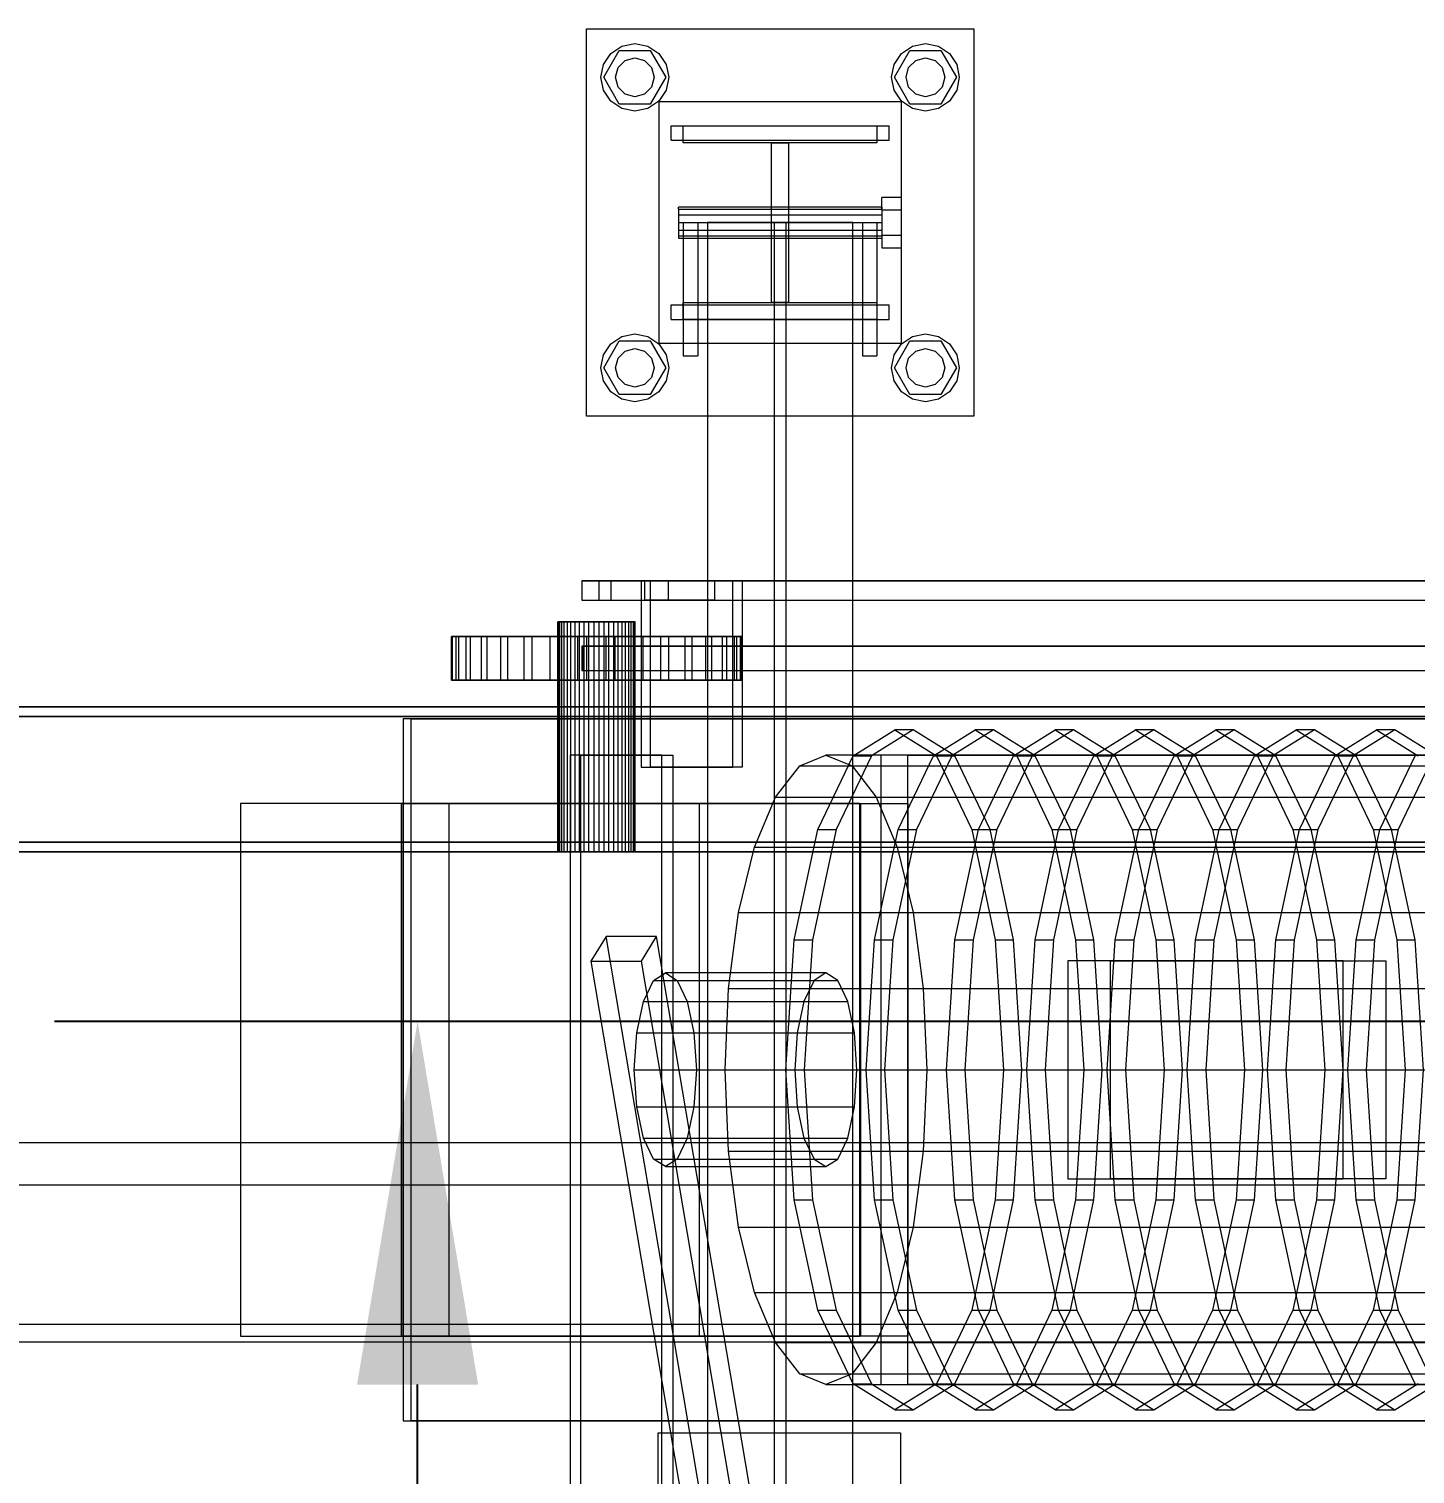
# Model space of a CAD drawing. Header units: millimetres. Extents: x -1970 to 34302, y -65268 to 6837.
# Drawn here: x 9709 to 10281, y -17537 to -16940 of the extents above; entities that cross this region are included whole.
import ezdxf

# ---------------------------------------------------------------- set-up
doc = ezdxf.new("R2010")
doc.units = ezdxf.units.MM
for name, color, linetype, lineweight in [('COTAS_O', 1, 'Continuous', 0), ('superior_C01', 7, 'Continuous', 0), ('superior_mezcladora', 7, 'Continuous', 0)]:
    doc.layers.add(name, color=color, linetype=linetype, lineweight=lineweight)
doc.dimstyles.new('R19_100', dxfattribs={"dimtxt": 250, "dimasz": 150, "dimexe": 150, "dimexo": 80, "dimgap": 100, "dimtad": 1, "dimtih": 1, "dimtoh": 1, "dimdsep": 46, "dimcen": 0.09, "dimadec": 0, "dimazin": 0, "dimtfac": 1, "dimtdec": 4, "dimtofl": 0, "dimtmove": 0, "dimatfit": 3, "dimfxl": 1, "dimtolj": 1, "dimtzin": 0, "dimarcsym": 0})

# ---------------------------------------------------------------- blocks, each defined once
blk = doc.blocks.new('*D29')
at = {"layer": 'COTAS_O', "color": 0, "lineweight": -2, "transparency": 16777216}
for p, q in [((10489.53, -17350), (9719.53, -17350)), ((9869.53, -18500), (9869.53, -17500)), ((10489.53, -18650), (9719.53, -18650))]:
    blk.add_line(p, q, dxfattribs=at)
at = {"layer": 'COTAS_O', "color": 0, "transparency": 16777216}
for points in [[(9844.53, -17500), (9894.53, -17500), (9869.53, -17350)], [(9844.53, -18500), (9894.53, -18500), (9869.53, -18650)]]:
    blk.add_solid(points, dxfattribs=at)
at = {"layer": 'Defpoints', "color": 0, "transparency": 16777216}
for p in [(9869.53, -17350), (10569.53, -17350), (10569.53, -18650)]:
    blk.add_point(p, dxfattribs=at)

msp = doc.modelspace()

# ---------------------------------------------------------------- linework, layer by layer
at = {"layer": 'superior_C01'}
for p, q in [((9939.232, -17100), (9939.232, -16940)), ((9939.232, -16940), (10099.232, -16940)), ((10099.232, -16940), (10099.232, -17100)), ((9949.332, -16950.101), (9953.874, -16947.066)), ((9953.874, -16947.066), (9959.232, -16946)), ((9959.232, -16946), (9964.589, -16947.066)), ((9964.589, -16947.066), (9969.131, -16950.101)), ((10069.332, -16950.101), (10073.874, -16947.066)), ((10073.874, -16947.066), (10079.232, -16946)), ((10079.232, -16946), (10084.589, -16947.066)), ((10084.589, -16947.066), (10089.131, -16950.101)), ((9945.232, -16960), (9946.298, -16954.642)), ((9946.298, -16954.642), (9949.332, -16950.101)), ((9946.432, -16960), (9952.832, -16948.915)), ((9952.304, -16956), (9955.232, -16953.072)), ((9952.832, -16948.915), (9965.632, -16948.915)), ((9955.232, -16953.072), (9959.232, -16952)), ((9959.232, -16952), (9963.232, -16953.072)), ((9963.232, -16953.072), (9966.16, -16956)), ((9965.632, -16948.915), (9972.032, -16960)), ((9969.131, -16950.101), (9972.166, -16954.642)), ((9972.166, -16954.642), (9973.232, -16960)), ((10065.232, -16960), (10066.298, -16954.642)), ((10066.298, -16954.642), (10069.332, -16950.101)), ((10066.432, -16960), (10072.832, -16948.915)), ((10072.304, -16956), (10075.232, -16953.072)), ((10072.832, -16948.915), (10085.632, -16948.915)), ((10075.232, -16953.072), (10079.232, -16952)), ((10079.232, -16952), (10083.232, -16953.072)), ((10083.232, -16953.072), (10086.16, -16956)), ((10085.632, -16948.915), (10092.032, -16960)), ((10089.131, -16950.101), (10092.166, -16954.642)), ((10092.166, -16954.642), (10093.232, -16960)), ((9946.298, -16965.358), (9945.232, -16960)), ((9952.832, -16971.085), (9946.432, -16960)), ((9951.232, -16960), (9952.304, -16956)), ((9952.304, -16964), (9951.232, -16960)), ((9972.032, -16960), (9965.632, -16971.085)), ((9966.16, -16956), (9967.232, -16960)), ((9967.232, -16960), (9966.16, -16964)), ((9973.232, -16960), (9972.166, -16965.358)), ((10066.298, -16965.358), (10065.232, -16960)), ((10072.832, -16971.085), (10066.432, -16960)), ((10071.232, -16960), (10072.304, -16956)), ((10072.304, -16964), (10071.232, -16960)), ((10092.032, -16960), (10085.632, -16971.085)), ((10086.16, -16956), (10087.232, -16960)), ((10087.232, -16960), (10086.16, -16964)), ((10093.232, -16960), (10092.166, -16965.358)), ((9949.332, -16969.899), (9946.298, -16965.358)), ((9955.232, -16966.928), (9952.304, -16964)), ((9966.16, -16964), (9963.232, -16966.928)), ((9972.166, -16965.358), (9969.131, -16969.899)), ((10069.332, -16969.899), (10066.298, -16965.358)), ((10075.232, -16966.928), (10072.304, -16964)), ((10086.16, -16964), (10083.232, -16966.928)), ((10092.166, -16965.358), (10089.131, -16969.899)), ((9953.874, -16972.934), (9949.332, -16969.899)), ((9965.632, -16971.085), (9952.832, -16971.085)), ((9959.232, -16968), (9955.232, -16966.928)), ((9963.232, -16966.928), (9959.232, -16968)), ((9969.131, -16969.899), (9964.589, -16972.934)), ((9969.232, -17070), (9969.232, -16970)), ((9969.232, -16970), (10069.232, -16970)), ((10069.232, -16970), (10069.232, -17070)), ((10073.874, -16972.934), (10069.332, -16969.899)), ((10085.632, -16971.085), (10072.832, -16971.085)), ((10079.232, -16968), (10075.232, -16966.928)), ((10083.232, -16966.928), (10079.232, -16968)), ((10089.131, -16969.899), (10084.589, -16972.934)), ((9959.232, -16974), (9953.874, -16972.934)), ((9964.589, -16972.934), (9959.232, -16974)), ((10079.232, -16974), (10073.874, -16972.934)), ((10084.589, -16972.934), (10079.232, -16974)), ((9974.232, -16980), (10064.232, -16980)), ((9974.232, -16986), (9974.232, -16980)), ((9979.232, -16987), (9979.232, -16980)), ((9979.232, -16980), (10059.232, -16980)), ((10059.232, -16980), (10059.232, -16987)), ((10064.232, -16986), (10064.232, -16980)), ((9974.232, -16986), (10064.232, -16986)), ((10059.232, -16987), (9979.232, -16987)), ((10015.732, -17053), (10015.732, -16987)), ((10015.732, -16987), (10022.732, -16987)), ((10022.732, -16987), (10022.732, -17053)), ((9977.232, -17014.457), (9977.232, -17013.6)), ((10061.232, -17013.6), (9977.232, -17013.6)), ((9977.232, -17014.457), (9977.232, -17016.8)), ((9977.232, -17014.457), (10061.232, -17014.457)), ((10061.232, -17014.8), (10061.232, -17009.6)), ((10069.232, -17009.6), (10061.232, -17009.6)), ((10061.232, -17013.6), (10061.232, -17014.457)), ((10061.232, -17014.457), (10061.232, -17016.8)), ((10069.232, -17009.6), (10069.232, -17014.8)), ((9977.232, -17016.8), (9977.232, -17020)), ((9977.232, -17016.8), (10061.232, -17016.8)), ((9977.232, -17020), (9977.232, -17023.2)), ((9977.232, -17020), (10061.232, -17020)), ((9979.232, -17020), (9979.232, -17075)), ((9979.232, -17020), (9985.232, -17020)), ((9985.232, -17020), (9985.232, -17075)), ((10049.232, -17020), (9989.232, -17020)), ((9989.232, -17020), (9989.232, -18980)), ((10021.732, -17020), (10016.732, -17020)), ((10016.732, -17020), (10016.732, -18980)), ((10021.732, -18980), (10021.732, -17020)), ((10049.232, -18980), (10049.232, -17020)), ((10053.232, -17020), (10053.232, -17075)), ((10053.232, -17020), (10059.232, -17020)), ((10059.232, -17020), (10059.232, -17075)), ((10061.232, -17014.8), (10061.232, -17025.2)), ((10061.232, -17014.8), (10069.232, -17014.8)), ((10061.232, -17016.8), (10061.232, -17020)), ((10061.232, -17020), (10061.232, -17023.2)), ((10069.232, -17014.8), (10069.232, -17025.2)), ((9977.232, -17023.2), (9977.232, -17025.543)), ((9977.232, -17023.2), (10061.232, -17023.2)), ((9977.232, -17025.543), (9977.232, -17026.4)), ((9977.232, -17025.543), (10061.232, -17025.543)), ((9977.232, -17026.4), (10061.232, -17026.4)), ((10061.232, -17023.2), (10061.232, -17025.543)), ((10061.232, -17025.2), (10061.232, -17030.4)), ((10061.232, -17025.2), (10069.232, -17025.2)), ((10061.232, -17025.543), (10061.232, -17026.4)), ((10069.232, -17025.2), (10069.232, -17030.4)), ((10061.232, -17030.4), (10069.232, -17030.4)), ((9974.232, -17054), (10064.232, -17054)), ((9974.232, -17060), (9974.232, -17054)), ((9979.232, -17060), (9979.232, -17053)), ((9979.232, -17053), (10059.232, -17053)), ((10022.732, -17053), (10015.732, -17053)), ((10059.232, -17053), (10059.232, -17060)), ((10064.232, -17060), (10064.232, -17054)), ((9974.232, -17060), (10064.232, -17060)), ((10059.232, -17060), (9979.232, -17060)), ((9949.332, -17070.101), (9953.874, -17067.066)), ((9953.874, -17067.066), (9959.232, -17066)), ((9959.232, -17066), (9964.589, -17067.066)), ((9964.589, -17067.066), (9969.131, -17070.101)), ((10069.332, -17070.101), (10073.874, -17067.066)), ((10073.874, -17067.066), (10079.232, -17066)), ((10079.232, -17066), (10084.589, -17067.066)), ((10084.589, -17067.066), (10089.131, -17070.101)), ((9946.298, -17074.642), (9949.332, -17070.101)), ((9946.432, -17080), (9952.832, -17068.915)), ((9952.304, -17076), (9955.232, -17073.072)), ((9952.832, -17068.915), (9965.632, -17068.915)), ((9955.232, -17073.072), (9959.232, -17072)), ((9959.232, -17072), (9963.232, -17073.072)), ((9963.232, -17073.072), (9966.16, -17076)), ((9965.632, -17068.915), (9972.032, -17080)), ((9969.131, -17070.101), (9972.166, -17074.642)), ((10069.232, -17070), (9969.232, -17070)), ((10066.298, -17074.642), (10069.332, -17070.101)), ((10066.432, -17080), (10072.832, -17068.915)), ((10072.304, -17076), (10075.232, -17073.072)), ((10072.832, -17068.915), (10085.632, -17068.915)), ((10075.232, -17073.072), (10079.232, -17072)), ((10079.232, -17072), (10083.232, -17073.072)), ((10083.232, -17073.072), (10086.16, -17076)), ((10085.632, -17068.915), (10092.032, -17080)), ((10089.131, -17070.101), (10092.166, -17074.642)), ((9945.232, -17080), (9946.298, -17074.642)), ((9946.298, -17085.358), (9945.232, -17080)), ((9952.832, -17091.085), (9946.432, -17080)), ((9951.232, -17080), (9952.304, -17076)), ((9952.304, -17084), (9951.232, -17080)), ((9972.032, -17080), (9965.632, -17091.085)), ((9966.16, -17076), (9967.232, -17080)), ((9967.232, -17080), (9966.16, -17084)), ((9972.166, -17074.642), (9973.232, -17080)), ((9973.232, -17080), (9972.166, -17085.358)), ((9979.232, -17075), (9985.232, -17075)), ((10053.232, -17075), (10059.232, -17075)), ((10065.232, -17080), (10066.298, -17074.642)), ((10066.298, -17085.358), (10065.232, -17080)), ((10072.832, -17091.085), (10066.432, -17080)), ((10071.232, -17080), (10072.304, -17076)), ((10072.304, -17084), (10071.232, -17080)), ((10092.032, -17080), (10085.632, -17091.085)), ((10086.16, -17076), (10087.232, -17080)), ((10087.232, -17080), (10086.16, -17084)), ((10092.166, -17074.642), (10093.232, -17080)), ((10093.232, -17080), (10092.166, -17085.358)), ((9949.332, -17089.899), (9946.298, -17085.358)), ((9955.232, -17086.928), (9952.304, -17084)), ((9966.16, -17084), (9963.232, -17086.928)), ((9972.166, -17085.358), (9969.131, -17089.899)), ((10069.332, -17089.899), (10066.298, -17085.358)), ((10075.232, -17086.928), (10072.304, -17084)), ((10086.16, -17084), (10083.232, -17086.928)), ((10092.166, -17085.358), (10089.131, -17089.899)), ((9953.874, -17092.934), (9949.332, -17089.899)), ((9965.632, -17091.085), (9952.832, -17091.085)), ((9959.232, -17088), (9955.232, -17086.928)), ((9963.232, -17086.928), (9959.232, -17088)), ((9969.131, -17089.899), (9964.589, -17092.934)), ((10073.874, -17092.934), (10069.332, -17089.899)), ((10085.632, -17091.085), (10072.832, -17091.085)), ((10079.232, -17088), (10075.232, -17086.928)), ((10083.232, -17086.928), (10079.232, -17088)), ((10089.131, -17089.899), (10084.589, -17092.934)), ((9959.232, -17094), (9953.874, -17092.934)), ((9964.589, -17092.934), (9959.232, -17094)), ((10079.232, -17094), (10073.874, -17092.934)), ((10084.589, -17092.934), (10079.232, -17094)), ((10099.232, -17100), (9939.232, -17100)), ((9949.44, -17168), (9937.399, -17168)), ((9937.399, -17168), (9937.399, -17176)), ((9937.399, -17168), (10938.508, -17168)), ((9963.336, -17168), (9944.389, -17168)), ((9944.389, -17168), (9944.389, -17176)), ((9973.205, -17168), (9944.389, -17168)), ((9949.44, -17176), (9949.44, -17168)), ((10950.549, -17168), (9949.44, -17168)), ((9999.705, -17168), (9961.81, -17168)), ((9961.81, -17168), (9961.81, -17245)), ((9965.652, -17168), (9961.81, -17168)), ((9963.336, -17176), (9963.336, -17168)), ((9963.336, -17168), (9992.152, -17168)), ((9965.652, -17245), (9965.652, -17168)), ((9965.652, -17168), (10003.547, -17168)), ((9973.205, -17176), (9973.205, -17168)), ((9973.205, -17168), (9992.152, -17168)), ((9992.152, -17168), (9992.152, -17176)), ((9999.705, -17245), (9999.705, -17168)), ((9999.705, -17168), (10003.547, -17168)), ((10003.547, -17168), (10003.547, -17245)), ((9937.399, -17176), (9949.44, -17176)), ((9937.399, -17176), (10938.508, -17176)), ((9944.389, -17176), (9963.336, -17176)), ((9944.389, -17176), (9973.205, -17176)), ((9949.44, -17176), (10950.549, -17176)), ((9992.152, -17176), (9963.336, -17176)), ((9992.152, -17176), (9973.205, -17176)), ((9927.731, -17185), (9927.453, -17185)), ((9927.453, -17185), (9928.262, -17185)), ((9927.453, -17280), (9927.453, -17185)), ((9929.079, -17185), (9927.731, -17185)), ((9927.731, -17280), (9927.731, -17185)), ((9928.262, -17185), (9930.104, -17185)), ((9928.262, -17280), (9928.262, -17185)), ((9931.404, -17185), (9929.079, -17185)), ((9929.079, -17280), (9929.079, -17185)), ((9930.104, -17185), (9932.854, -17185)), ((9930.104, -17280), (9930.104, -17185)), ((9934.548, -17185), (9931.404, -17185)), ((9931.404, -17280), (9931.404, -17185)), ((9932.854, -17185), (9936.324, -17185)), ((9932.854, -17280), (9932.854, -17185)), ((9938.297, -17185), (9934.548, -17185)), ((9934.548, -17280), (9934.548, -17185)), ((9936.324, -17185), (9940.277, -17185)), ((9936.324, -17280), (9936.324, -17185)), ((9942.395, -17185), (9938.297, -17185)), ((9938.297, -17280), (9938.297, -17185)), ((9940.277, -17185), (9944.445, -17185)), ((9940.277, -17280), (9940.277, -17185)), ((9946.562, -17185), (9942.395, -17185)), ((9942.395, -17280), (9942.395, -17185)), ((9944.445, -17185), (9948.542, -17185)), ((9944.445, -17280), (9944.445, -17185)), ((9950.515, -17185), (9946.562, -17185)), ((9946.562, -17280), (9946.562, -17185)), ((9948.542, -17185), (9952.291, -17185)), ((9948.542, -17280), (9948.542, -17185)), ((9953.985, -17185), (9950.515, -17185)), ((9950.515, -17280), (9950.515, -17185)), ((9952.291, -17185), (9955.435, -17185)), ((9952.291, -17280), (9952.291, -17185)), ((9956.735, -17185), (9953.985, -17185)), ((9953.985, -17280), (9953.985, -17185)), ((9955.435, -17185), (9957.76, -17185)), ((9955.435, -17280), (9955.435, -17185)), ((9958.577, -17185), (9956.735, -17185)), ((9956.735, -17280), (9956.735, -17185)), ((9957.76, -17185), (9959.108, -17185)), ((9957.76, -17280), (9957.76, -17185)), ((9959.387, -17185), (9958.577, -17185)), ((9958.577, -17185), (9958.577, -17280)), ((9959.108, -17185), (9959.387, -17185)), ((9959.108, -17280), (9959.108, -17185)), ((9959.387, -17280), (9959.387, -17185)), ((9885.485, -17191), (9883.553, -17191)), ((9883.553, -17191), (9883.923, -17191)), ((9883.553, -17209), (9883.553, -17191)), ((9883.923, -17191), (9886.578, -17191)), ((9883.923, -17209), (9883.923, -17191)), ((9889.643, -17191), (9885.485, -17191)), ((9885.485, -17209), (9885.485, -17191)), ((9886.578, -17191), (9891.418, -17191)), ((9886.578, -17209), (9886.578, -17191)), ((9895.867, -17191), (9889.643, -17191)), ((9889.643, -17209), (9889.643, -17191)), ((9891.418, -17191), (9898.256, -17191)), ((9891.418, -17209), (9891.418, -17191)), ((9903.919, -17191), (9895.867, -17191)), ((9895.867, -17209), (9895.867, -17191)), ((9898.256, -17191), (9906.83, -17191)), ((9898.256, -17209), (9898.256, -17191)), ((9913.489, -17191), (9903.919, -17191)), ((9903.919, -17209), (9903.919, -17191)), ((9906.83, -17191), (9916.81, -17191)), ((9906.83, -17209), (9906.83, -17191)), ((9924.209, -17191), (9913.489, -17191)), ((9913.489, -17209), (9913.489, -17191)), ((9916.81, -17191), (9927.813, -17191)), ((9916.81, -17209), (9916.81, -17191)), ((9935.668, -17191), (9924.209, -17191)), ((9924.209, -17209), (9924.209, -17191)), ((9927.813, -17191), (9939.415, -17191)), ((9927.813, -17209), (9927.813, -17191)), ((9947.424, -17191), (9935.668, -17191)), ((9935.668, -17209), (9935.668, -17191)), ((9939.415, -17191), (9951.172, -17191)), ((9939.415, -17209), (9939.415, -17191)), ((9959.026, -17191), (9947.424, -17191)), ((9947.424, -17209), (9947.424, -17191)), ((9951.172, -17191), (9962.63, -17191)), ((9951.172, -17209), (9951.172, -17191)), ((9970.029, -17191), (9959.026, -17191)), ((9959.026, -17209), (9959.026, -17191)), ((9962.63, -17191), (9973.35, -17191)), ((9962.63, -17209), (9962.63, -17191)), ((9980.009, -17191), (9970.029, -17191)), ((9970.029, -17209), (9970.029, -17191)), ((9973.35, -17191), (9982.92, -17191)), ((9973.35, -17209), (9973.35, -17191)), ((9988.583, -17191), (9980.009, -17191)), ((9980.009, -17209), (9980.009, -17191)), ((9982.92, -17191), (9990.972, -17191)), ((9982.92, -17209), (9982.92, -17191)), ((9995.421, -17191), (9988.583, -17191)), ((9988.583, -17209), (9988.583, -17191)), ((9990.972, -17191), (9997.197, -17191)), ((9990.972, -17209), (9990.972, -17191)), ((10000.261, -17191), (9995.421, -17191)), ((9995.421, -17209), (9995.421, -17191)), ((9997.197, -17191), (10001.354, -17191)), ((9997.197, -17209), (9997.197, -17191)), ((10002.917, -17191), (10000.261, -17191)), ((10000.261, -17191), (10000.261, -17209)), ((10001.354, -17191), (10003.286, -17191)), ((10001.354, -17209), (10001.354, -17191)), ((10003.286, -17191), (10002.917, -17191)), ((10002.917, -17209), (10002.917, -17191)), ((10003.286, -17209), (10003.286, -17191)), ((9937.884, -17195), (9937.301, -17195)), ((9937.301, -17195), (9937.301, -17205)), ((9937.301, -17195), (10934.525, -17195)), ((9937.884, -17205), (9937.884, -17195)), ((10935.108, -17195), (9937.884, -17195)), ((9944.52, -17195), (9944.415, -17195)), ((9944.415, -17195), (9944.415, -17205)), ((9944.415, -17195), (10946.223, -17195)), ((9944.52, -17205), (9944.52, -17195)), ((10946.328, -17195), (9944.52, -17195)), ((9937.301, -17205), (9937.884, -17205)), ((9937.301, -17205), (10934.525, -17205)), ((9937.884, -17205), (10935.108, -17205)), ((9944.415, -17205), (9944.52, -17205)), ((9944.415, -17205), (10946.223, -17205)), ((9944.52, -17205), (10946.328, -17205)), ((9883.923, -17209), (9883.553, -17209)), ((9883.553, -17209), (9885.485, -17209)), ((9886.578, -17209), (9883.923, -17209)), ((9885.485, -17209), (9889.643, -17209)), ((9891.418, -17209), (9886.578, -17209)), ((9889.643, -17209), (9895.867, -17209)), ((9898.256, -17209), (9891.418, -17209)), ((9895.867, -17209), (9903.919, -17209)), ((9906.83, -17209), (9898.256, -17209)), ((9903.919, -17209), (9913.489, -17209)), ((9916.81, -17209), (9906.83, -17209)), ((9913.489, -17209), (9924.209, -17209)), ((9927.813, -17209), (9916.81, -17209)), ((9924.209, -17209), (9935.668, -17209)), ((9939.415, -17209), (9927.813, -17209)), ((9935.668, -17209), (9947.424, -17209)), ((9951.172, -17209), (9939.415, -17209)), ((9947.424, -17209), (9959.026, -17209)), ((9962.63, -17209), (9951.172, -17209)), ((9959.026, -17209), (9970.029, -17209)), ((9973.35, -17209), (9962.63, -17209)), ((9970.029, -17209), (9980.009, -17209)), ((9982.92, -17209), (9973.35, -17209)), ((9980.009, -17209), (9988.583, -17209)), ((9990.972, -17209), (9982.92, -17209)), ((9988.583, -17209), (9995.421, -17209)), ((9997.197, -17209), (9990.972, -17209)), ((9995.421, -17209), (10000.261, -17209)), ((10001.354, -17209), (9997.197, -17209)), ((10000.261, -17209), (10002.917, -17209)), ((10003.286, -17209), (10001.354, -17209)), ((10002.917, -17209), (10003.286, -17209)), ((10583.611, -17225), (9863.618, -17225)), ((9863.618, -17225), (9863.618, -17515)), ((9866.82, -17225), (9863.618, -17225)), ((9866.82, -17515), (9866.82, -17225)), ((9866.82, -17225), (10586.813, -17225)), ((10049.374, -17240.287), (10066.576, -17229.6)), ((10074.155, -17229.6), (10056.953, -17240.287)), ((10066.576, -17229.6), (10083.779, -17240.287)), ((10074.155, -17229.6), (10066.576, -17229.6)), ((10091.358, -17240.287), (10074.155, -17229.6)), ((10082.531, -17240.287), (10099.734, -17229.6)), ((10107.313, -17229.6), (10090.11, -17240.287)), ((10099.734, -17229.6), (10116.936, -17240.287)), ((10107.313, -17229.6), (10099.734, -17229.6)), ((10124.515, -17240.287), (10107.313, -17229.6)), ((10115.689, -17240.287), (10132.891, -17229.6)), ((10140.47, -17229.6), (10123.268, -17240.287)), ((10132.891, -17229.6), (10150.094, -17240.287)), ((10140.47, -17229.6), (10132.891, -17229.6)), ((10157.673, -17240.287), (10140.47, -17229.6)), ((10148.846, -17240.287), (10166.049, -17229.6)), ((10173.628, -17229.6), (10156.425, -17240.287)), ((10166.049, -17229.6), (10183.251, -17240.287)), ((10173.628, -17229.6), (10166.049, -17229.6)), ((10190.83, -17240.287), (10173.628, -17229.6)), ((10182.004, -17240.287), (10199.206, -17229.6)), ((10206.785, -17229.6), (10189.583, -17240.287)), ((10199.206, -17229.6), (10216.409, -17240.287)), ((10206.785, -17229.6), (10199.206, -17229.6)), ((10223.988, -17240.287), (10206.785, -17229.6)), ((10215.161, -17240.287), (10232.364, -17229.6)), ((10239.943, -17229.6), (10222.74, -17240.287)), ((10232.364, -17229.6), (10249.567, -17240.287)), ((10239.943, -17229.6), (10232.364, -17229.6)), ((10257.145, -17240.287), (10239.943, -17229.6)), ((10248.319, -17240.287), (10265.522, -17229.6)), ((10273.1, -17229.6), (10255.898, -17240.287)), ((10265.522, -17229.6), (10282.724, -17240.287)), ((10273.1, -17229.6), (10265.522, -17229.6)), ((10290.303, -17240.287), (10273.1, -17229.6)), ((9970.389, -17240), (9932.495, -17240)), ((9932.495, -17240), (9932.495, -17585)), ((9936.977, -17240), (9932.495, -17240)), ((9936.977, -17585), (9936.977, -17240)), ((9936.977, -17240), (9974.871, -17240)), ((9970.389, -17585), (9970.389, -17240)), ((9970.389, -17240), (9974.871, -17240)), ((9974.871, -17240), (9974.871, -17585)), ((10027.383, -17244.43), (10038.156, -17240)), ((10034.79, -17270.722), (10049.374, -17240.287)), ((10038.156, -17240), (10048.928, -17244.43)), ((10492.888, -17240), (10038.156, -17240)), ((10056.953, -17240.287), (10042.369, -17270.722)), ((10049.374, -17240.287), (10056.953, -17240.287)), ((10553.457, -17240), (10060.831, -17240)), ((10060.831, -17240), (10060.831, -17500)), ((10072.037, -17240), (10060.831, -17240)), ((10067.948, -17270.722), (10082.531, -17240.287)), ((10072.037, -17500), (10072.037, -17240)), ((10072.037, -17240), (10564.664, -17240)), ((10090.11, -17240.287), (10075.526, -17270.722)), ((10082.531, -17240.287), (10090.11, -17240.287)), ((10083.779, -17240.287), (10098.362, -17270.722)), ((10083.779, -17240.287), (10091.358, -17240.287)), ((10105.941, -17270.722), (10091.358, -17240.287)), ((10101.105, -17270.722), (10115.689, -17240.287)), ((10123.268, -17240.287), (10108.684, -17270.722)), ((10115.689, -17240.287), (10123.268, -17240.287)), ((10116.936, -17240.287), (10131.52, -17270.722)), ((10116.936, -17240.287), (10124.515, -17240.287)), ((10139.099, -17270.722), (10124.515, -17240.287)), ((10134.263, -17270.722), (10148.846, -17240.287)), ((10156.425, -17240.287), (10141.842, -17270.722)), ((10148.846, -17240.287), (10156.425, -17240.287)), ((10150.094, -17240.287), (10164.678, -17270.722)), ((10150.094, -17240.287), (10157.673, -17240.287)), ((10172.256, -17270.722), (10157.673, -17240.287)), ((10167.42, -17270.722), (10182.004, -17240.287)), ((10189.583, -17240.287), (10174.999, -17270.722)), ((10182.004, -17240.287), (10189.583, -17240.287)), ((10183.251, -17240.287), (10197.835, -17270.722)), ((10183.251, -17240.287), (10190.83, -17240.287)), ((10205.414, -17270.722), (10190.83, -17240.287)), ((10200.578, -17270.722), (10215.161, -17240.287)), ((10222.74, -17240.287), (10208.157, -17270.722)), ((10215.161, -17240.287), (10222.74, -17240.287)), ((10216.409, -17240.287), (10230.993, -17270.722)), ((10216.409, -17240.287), (10223.988, -17240.287)), ((10238.572, -17270.722), (10223.988, -17240.287)), ((10233.735, -17270.722), (10248.319, -17240.287)), ((10255.898, -17240.287), (10241.314, -17270.722)), ((10248.319, -17240.287), (10255.898, -17240.287)), ((10249.567, -17240.287), (10264.15, -17270.722)), ((10249.567, -17240.287), (10257.145, -17240.287)), ((10271.729, -17270.722), (10257.145, -17240.287)), ((10266.893, -17270.722), (10281.477, -17240.287)), ((10289.055, -17240.287), (10274.472, -17270.722)), ((9961.81, -17245), (9999.705, -17245)), ((9961.81, -17245), (9965.652, -17245)), ((10003.547, -17245), (9965.652, -17245)), ((10003.547, -17245), (9999.705, -17245)), ((10017.344, -17257.417), (10027.383, -17244.43)), ((10027.383, -17244.43), (10482.115, -17244.43)), ((10048.928, -17244.43), (10058.967, -17257.417)), ((10048.928, -17244.43), (10503.66, -17244.43)), ((10008.724, -17278.076), (10017.344, -17257.417)), ((10017.344, -17257.417), (10472.076, -17257.417)), ((10058.967, -17257.417), (10067.587, -17278.076)), ((10058.967, -17257.417), (10513.699, -17257.417)), ((9985.91, -17260), (9796.438, -17260)), ((9796.438, -17260), (9796.438, -17480)), ((9863.035, -17260), (9796.438, -17260)), ((10052.186, -17260), (9862.715, -17260)), ((9862.715, -17260), (9862.715, -17480)), ((9882.565, -17260), (9862.715, -17260)), ((9863.035, -17480), (9863.035, -17260)), ((9863.035, -17260), (10052.506, -17260)), ((9882.565, -17480), (9882.565, -17260)), ((9882.565, -17260), (10072.037, -17260)), ((9985.91, -17480), (9985.91, -17260)), ((9985.91, -17260), (10052.506, -17260)), ((10052.186, -17480), (10052.186, -17260)), ((10052.186, -17260), (10072.037, -17260)), ((10052.506, -17260), (10052.506, -17480)), ((10072.037, -17260), (10072.037, -17480)), ((10025.046, -17316.271), (10034.79, -17270.722)), ((10042.369, -17270.722), (10032.624, -17316.271)), ((10034.79, -17270.722), (10042.369, -17270.722)), ((10058.203, -17316.271), (10067.948, -17270.722)), ((10075.526, -17270.722), (10065.782, -17316.271)), ((10067.948, -17270.722), (10075.526, -17270.722)), ((10091.361, -17316.271), (10101.105, -17270.722)), ((10098.362, -17270.722), (10108.107, -17316.271)), ((10098.362, -17270.722), (10105.941, -17270.722)), ((10108.684, -17270.722), (10098.94, -17316.271)), ((10101.105, -17270.722), (10108.684, -17270.722)), ((10115.686, -17316.271), (10105.941, -17270.722)), ((10124.518, -17316.271), (10134.263, -17270.722)), ((10131.52, -17270.722), (10141.265, -17316.271)), ((10131.52, -17270.722), (10139.099, -17270.722)), ((10141.842, -17270.722), (10132.097, -17316.271)), ((10134.263, -17270.722), (10141.842, -17270.722)), ((10148.843, -17316.271), (10139.099, -17270.722)), ((10157.676, -17316.271), (10167.42, -17270.722)), ((10164.678, -17270.722), (10174.422, -17316.271)), ((10164.678, -17270.722), (10172.256, -17270.722)), ((10174.999, -17270.722), (10165.255, -17316.271)), ((10167.42, -17270.722), (10174.999, -17270.722)), ((10182.001, -17316.271), (10172.256, -17270.722)), ((10190.833, -17316.271), (10200.578, -17270.722)), ((10197.835, -17270.722), (10207.58, -17316.271)), ((10197.835, -17270.722), (10205.414, -17270.722)), ((10208.157, -17270.722), (10198.412, -17316.271)), ((10200.578, -17270.722), (10208.157, -17270.722)), ((10215.158, -17316.271), (10205.414, -17270.722)), ((10223.991, -17316.271), (10233.735, -17270.722)), ((10230.993, -17270.722), (10240.737, -17316.271)), ((10230.993, -17270.722), (10238.572, -17270.722)), ((10241.314, -17270.722), (10231.57, -17316.271)), ((10233.735, -17270.722), (10241.314, -17270.722)), ((10248.316, -17316.271), (10238.572, -17270.722)), ((10257.148, -17316.271), (10266.893, -17270.722)), ((10264.15, -17270.722), (10273.895, -17316.271)), ((10264.15, -17270.722), (10271.729, -17270.722)), ((10274.472, -17270.722), (10264.727, -17316.271)), ((10266.893, -17270.722), (10274.472, -17270.722)), ((10281.474, -17316.271), (10271.729, -17270.722)), ((9928.262, -17280), (9927.453, -17280)), ((9927.453, -17280), (9927.731, -17280)), ((9927.731, -17280), (9929.079, -17280)), ((9930.104, -17280), (9928.262, -17280)), ((9929.079, -17280), (9931.404, -17280)), ((9932.854, -17280), (9930.104, -17280)), ((9931.404, -17280), (9934.548, -17280)), ((9936.324, -17280), (9932.854, -17280)), ((9934.548, -17280), (9938.297, -17280)), ((9940.277, -17280), (9936.324, -17280)), ((9938.297, -17280), (9942.395, -17280)), ((9944.445, -17280), (9940.277, -17280)), ((9942.395, -17280), (9946.562, -17280)), ((9948.542, -17280), (9944.445, -17280)), ((9946.562, -17280), (9950.515, -17280)), ((9952.291, -17280), (9948.542, -17280)), ((9950.515, -17280), (9953.985, -17280)), ((9955.435, -17280), (9952.291, -17280)), ((9953.985, -17280), (9956.735, -17280)), ((9957.76, -17280), (9955.435, -17280)), ((9956.735, -17280), (9958.577, -17280)), ((9959.108, -17280), (9957.76, -17280)), ((9958.577, -17280), (9959.387, -17280)), ((9959.387, -17280), (9959.108, -17280)), ((10002.109, -17305), (10008.724, -17278.076)), ((10008.724, -17278.076), (10463.456, -17278.076)), ((10067.587, -17278.076), (10074.202, -17305)), ((10067.587, -17278.076), (10522.319, -17278.076)), ((9997.951, -17336.354), (10002.109, -17305)), ((10002.109, -17305), (10456.841, -17305)), ((10074.202, -17305), (10078.36, -17336.354)), ((10074.202, -17305), (10528.934, -17305)), ((9947.337, -17314.864), (9941.108, -17325.136)), ((9968.179, -17314.864), (9947.337, -17314.864)), ((9989.6, -17564.864), (9947.337, -17314.864)), ((9961.95, -17325.136), (9968.179, -17314.864)), ((10010.442, -17564.864), (9968.179, -17314.864)), ((10021.624, -17370), (10025.046, -17316.271)), ((10025.046, -17316.271), (10032.624, -17316.271)), ((10032.624, -17316.271), (10029.203, -17370)), ((10054.781, -17370), (10058.203, -17316.271)), ((10058.203, -17316.271), (10065.782, -17316.271)), ((10065.782, -17316.271), (10062.36, -17370)), ((10087.939, -17370), (10091.361, -17316.271)), ((10091.361, -17316.271), (10098.94, -17316.271)), ((10098.94, -17316.271), (10095.518, -17370)), ((10108.107, -17316.271), (10111.529, -17370)), ((10108.107, -17316.271), (10115.686, -17316.271)), ((10119.108, -17370), (10115.686, -17316.271)), ((10121.096, -17370), (10124.518, -17316.271)), ((10124.518, -17316.271), (10132.097, -17316.271)), ((10132.097, -17316.271), (10128.675, -17370)), ((10141.265, -17316.271), (10144.686, -17370)), ((10141.265, -17316.271), (10148.843, -17316.271)), ((10152.265, -17370), (10148.843, -17316.271)), ((10154.254, -17370), (10157.676, -17316.271)), ((10157.676, -17316.271), (10165.255, -17316.271)), ((10165.255, -17316.271), (10161.833, -17370)), ((10174.422, -17316.271), (10177.844, -17370)), ((10174.422, -17316.271), (10182.001, -17316.271)), ((10185.423, -17370), (10182.001, -17316.271)), ((10187.412, -17370), (10190.833, -17316.271)), ((10190.833, -17316.271), (10198.412, -17316.271)), ((10198.412, -17316.271), (10194.99, -17370)), ((10207.58, -17316.271), (10211.001, -17370)), ((10207.58, -17316.271), (10215.158, -17316.271)), ((10218.58, -17370), (10215.158, -17316.271)), ((10220.569, -17370), (10223.991, -17316.271)), ((10223.991, -17316.271), (10231.57, -17316.271)), ((10231.57, -17316.271), (10228.148, -17370)), ((10240.737, -17316.271), (10244.159, -17370)), ((10240.737, -17316.271), (10248.316, -17316.271)), ((10251.738, -17370), (10248.316, -17316.271)), ((10253.727, -17370), (10257.148, -17316.271)), ((10257.148, -17316.271), (10264.727, -17316.271)), ((10264.727, -17316.271), (10261.306, -17370)), ((10273.895, -17316.271), (10277.317, -17370)), ((10273.895, -17316.271), (10281.474, -17316.271)), ((10284.895, -17370), (10281.474, -17316.271)), ((9941.108, -17325.136), (9961.95, -17325.136)), ((9941.108, -17325.136), (9983.371, -17575.136)), ((10004.213, -17575.136), (9961.95, -17325.136)), ((9966.939, -17333.045), (9971.84, -17330)), ((9971.84, -17330), (9976.741, -17333.045)), ((10038.156, -17330), (9971.84, -17330)), ((10038.156, -17330), (10033.254, -17333.045)), ((10043.057, -17333.045), (10038.156, -17330)), ((10251.763, -17325), (10138.08, -17325)), ((10138.08, -17325), (10138.08, -17415)), ((10155.689, -17325), (10138.08, -17325)), ((10155.689, -17415), (10155.689, -17325)), ((10155.689, -17325), (10269.372, -17325)), ((10251.763, -17415), (10251.763, -17325)), ((10251.763, -17325), (10269.372, -17325)), ((10269.372, -17325), (10269.372, -17415)), ((9962.785, -17341.716), (9966.939, -17333.045)), ((9966.939, -17333.045), (10033.254, -17333.045)), ((9976.741, -17333.045), (9980.896, -17341.716)), ((9976.741, -17333.045), (10043.057, -17333.045)), ((9996.533, -17370), (9997.951, -17336.354)), ((9997.951, -17336.354), (10452.683, -17336.354)), ((10033.254, -17333.045), (10029.1, -17341.716)), ((10047.211, -17341.716), (10043.057, -17333.045)), ((10078.36, -17336.354), (10079.778, -17370)), ((10078.36, -17336.354), (10533.092, -17336.354)), ((9960.008, -17354.693), (9962.785, -17341.716)), ((9962.785, -17341.716), (10029.1, -17341.716)), ((9980.896, -17341.716), (9983.673, -17354.693)), ((9980.896, -17341.716), (10047.211, -17341.716)), ((10029.1, -17341.716), (10026.323, -17354.693)), ((10049.988, -17354.693), (10047.211, -17341.716)), ((9959.033, -17370), (9960.008, -17354.693)), ((9960.008, -17354.693), (10026.323, -17354.693)), ((9983.673, -17354.693), (9984.647, -17370)), ((9983.673, -17354.693), (10049.988, -17354.693)), ((10026.323, -17354.693), (10025.349, -17370)), ((10050.962, -17370), (10049.988, -17354.693)), ((9960.008, -17385.307), (9959.033, -17370)), ((9959.033, -17370), (10025.349, -17370)), ((9984.647, -17370), (9983.673, -17385.307)), ((9984.647, -17370), (10050.962, -17370)), ((9997.951, -17403.646), (9996.533, -17370)), ((9996.533, -17370), (10451.265, -17370)), ((10025.046, -17423.729), (10021.624, -17370)), ((10021.624, -17370), (10029.203, -17370)), ((10025.349, -17370), (10026.323, -17385.307)), ((10029.203, -17370), (10032.624, -17423.729)), ((10049.988, -17385.307), (10050.962, -17370)), ((10058.203, -17423.729), (10054.781, -17370)), ((10054.781, -17370), (10062.36, -17370)), ((10062.36, -17370), (10065.782, -17423.729)), ((10079.778, -17370), (10078.36, -17403.646)), ((10079.778, -17370), (10534.51, -17370)), ((10091.361, -17423.729), (10087.939, -17370)), ((10087.939, -17370), (10095.518, -17370)), ((10095.518, -17370), (10098.94, -17423.729)), ((10111.529, -17370), (10108.107, -17423.729)), ((10111.529, -17370), (10119.108, -17370)), ((10115.686, -17423.729), (10119.108, -17370)), ((10124.518, -17423.729), (10121.096, -17370)), ((10121.096, -17370), (10128.675, -17370)), ((10128.675, -17370), (10132.097, -17423.729)), ((10144.686, -17370), (10141.265, -17423.729)), ((10144.686, -17370), (10152.265, -17370)), ((10148.843, -17423.729), (10152.265, -17370)), ((10157.676, -17423.729), (10154.254, -17370)), ((10154.254, -17370), (10161.833, -17370)), ((10161.833, -17370), (10165.255, -17423.729)), ((10177.844, -17370), (10174.422, -17423.729)), ((10177.844, -17370), (10185.423, -17370)), ((10182.001, -17423.729), (10185.423, -17370)), ((10190.833, -17423.729), (10187.412, -17370)), ((10187.412, -17370), (10194.99, -17370)), ((10194.99, -17370), (10198.412, -17423.729)), ((10211.001, -17370), (10207.58, -17423.729)), ((10211.001, -17370), (10218.58, -17370)), ((10215.158, -17423.729), (10218.58, -17370)), ((10223.991, -17423.729), (10220.569, -17370)), ((10220.569, -17370), (10228.148, -17370)), ((10228.148, -17370), (10231.57, -17423.729)), ((10244.159, -17370), (10240.737, -17423.729)), ((10244.159, -17370), (10251.738, -17370)), ((10248.316, -17423.729), (10251.738, -17370)), ((10257.148, -17423.729), (10253.727, -17370)), ((10253.727, -17370), (10261.306, -17370)), ((10261.306, -17370), (10264.727, -17423.729)), ((10277.317, -17370), (10273.895, -17423.729)), ((10277.317, -17370), (10284.895, -17370)), ((10281.474, -17423.729), (10284.895, -17370)), ((9962.785, -17398.284), (9960.008, -17385.307)), ((9960.008, -17385.307), (10026.323, -17385.307)), ((9983.673, -17385.307), (9980.896, -17398.284)), ((9983.673, -17385.307), (10049.988, -17385.307)), ((10026.323, -17385.307), (10029.1, -17398.284)), ((10047.211, -17398.284), (10049.988, -17385.307)), ((9966.939, -17406.955), (9962.785, -17398.284)), ((9962.785, -17398.284), (10029.1, -17398.284)), ((9980.896, -17398.284), (9976.741, -17406.955)), ((9980.896, -17398.284), (10047.211, -17398.284)), ((10029.1, -17398.284), (10033.254, -17406.955)), ((10043.057, -17406.955), (10047.211, -17398.284)), ((9971.84, -17410), (9966.939, -17406.955)), ((9966.939, -17406.955), (10033.254, -17406.955)), ((9976.741, -17406.955), (9971.84, -17410)), ((9976.741, -17406.955), (10043.057, -17406.955)), ((10002.109, -17435), (9997.951, -17403.646)), ((9997.951, -17403.646), (10452.683, -17403.646)), ((10033.254, -17406.955), (10038.156, -17410)), ((10038.156, -17410), (10043.057, -17406.955)), ((10078.36, -17403.646), (10074.202, -17435)), ((10078.36, -17403.646), (10533.092, -17403.646)), ((9971.84, -17410), (10038.156, -17410)), ((10138.08, -17415), (10251.763, -17415)), ((10138.08, -17415), (10155.689, -17415)), ((10269.372, -17415), (10155.689, -17415)), ((10269.372, -17415), (10251.763, -17415)), ((10034.79, -17469.278), (10025.046, -17423.729)), ((10025.046, -17423.729), (10032.624, -17423.729)), ((10032.624, -17423.729), (10042.369, -17469.278)), ((10067.948, -17469.278), (10058.203, -17423.729)), ((10058.203, -17423.729), (10065.782, -17423.729)), ((10065.782, -17423.729), (10075.526, -17469.278)), ((10101.105, -17469.278), (10091.361, -17423.729)), ((10091.361, -17423.729), (10098.94, -17423.729)), ((10108.107, -17423.729), (10098.362, -17469.278)), ((10098.94, -17423.729), (10108.684, -17469.278)), ((10105.941, -17469.278), (10115.686, -17423.729)), ((10108.107, -17423.729), (10115.686, -17423.729)), ((10134.263, -17469.278), (10124.518, -17423.729)), ((10124.518, -17423.729), (10132.097, -17423.729)), ((10141.265, -17423.729), (10131.52, -17469.278)), ((10132.097, -17423.729), (10141.842, -17469.278)), ((10139.099, -17469.278), (10148.843, -17423.729)), ((10141.265, -17423.729), (10148.843, -17423.729)), ((10167.42, -17469.278), (10157.676, -17423.729)), ((10157.676, -17423.729), (10165.255, -17423.729)), ((10174.422, -17423.729), (10164.678, -17469.278)), ((10165.255, -17423.729), (10174.999, -17469.278)), ((10172.256, -17469.278), (10182.001, -17423.729)), ((10174.422, -17423.729), (10182.001, -17423.729)), ((10200.578, -17469.278), (10190.833, -17423.729)), ((10190.833, -17423.729), (10198.412, -17423.729)), ((10207.58, -17423.729), (10197.835, -17469.278)), ((10198.412, -17423.729), (10208.157, -17469.278)), ((10205.414, -17469.278), (10215.158, -17423.729)), ((10207.58, -17423.729), (10215.158, -17423.729)), ((10233.735, -17469.278), (10223.991, -17423.729)), ((10223.991, -17423.729), (10231.57, -17423.729)), ((10240.737, -17423.729), (10230.993, -17469.278)), ((10231.57, -17423.729), (10241.314, -17469.278)), ((10238.572, -17469.278), (10248.316, -17423.729)), ((10240.737, -17423.729), (10248.316, -17423.729)), ((10266.893, -17469.278), (10257.148, -17423.729)), ((10257.148, -17423.729), (10264.727, -17423.729)), ((10273.895, -17423.729), (10264.15, -17469.278)), ((10264.727, -17423.729), (10274.472, -17469.278)), ((10271.729, -17469.278), (10281.474, -17423.729)), ((10273.895, -17423.729), (10281.474, -17423.729)), ((10008.724, -17461.924), (10002.109, -17435)), ((10002.109, -17435), (10456.841, -17435)), ((10074.202, -17435), (10067.587, -17461.924)), ((10074.202, -17435), (10528.934, -17435)), ((10017.344, -17482.583), (10008.724, -17461.924)), ((10008.724, -17461.924), (10463.456, -17461.924)), ((10067.587, -17461.924), (10058.967, -17482.583)), ((10067.587, -17461.924), (10522.319, -17461.924)), ((10049.374, -17499.713), (10034.79, -17469.278)), ((10034.79, -17469.278), (10042.369, -17469.278)), ((10042.369, -17469.278), (10056.953, -17499.713)), ((10082.531, -17499.713), (10067.948, -17469.278)), ((10067.948, -17469.278), (10075.526, -17469.278)), ((10075.526, -17469.278), (10090.11, -17499.713)), ((10098.362, -17469.278), (10083.779, -17499.713)), ((10091.358, -17499.713), (10105.941, -17469.278)), ((10098.362, -17469.278), (10105.941, -17469.278)), ((10115.689, -17499.713), (10101.105, -17469.278)), ((10101.105, -17469.278), (10108.684, -17469.278)), ((10108.684, -17469.278), (10123.268, -17499.713)), ((10131.52, -17469.278), (10116.936, -17499.713)), ((10124.515, -17499.713), (10139.099, -17469.278)), ((10131.52, -17469.278), (10139.099, -17469.278)), ((10148.846, -17499.713), (10134.263, -17469.278)), ((10134.263, -17469.278), (10141.842, -17469.278)), ((10141.842, -17469.278), (10156.425, -17499.713)), ((10164.678, -17469.278), (10150.094, -17499.713)), ((10157.673, -17499.713), (10172.256, -17469.278)), ((10164.678, -17469.278), (10172.256, -17469.278)), ((10182.004, -17499.713), (10167.42, -17469.278)), ((10167.42, -17469.278), (10174.999, -17469.278)), ((10174.999, -17469.278), (10189.583, -17499.713)), ((10197.835, -17469.278), (10183.251, -17499.713)), ((10190.83, -17499.713), (10205.414, -17469.278)), ((10197.835, -17469.278), (10205.414, -17469.278)), ((10215.161, -17499.713), (10200.578, -17469.278)), ((10200.578, -17469.278), (10208.157, -17469.278)), ((10208.157, -17469.278), (10222.74, -17499.713)), ((10230.993, -17469.278), (10216.409, -17499.713)), ((10223.988, -17499.713), (10238.572, -17469.278)), ((10230.993, -17469.278), (10238.572, -17469.278)), ((10248.319, -17499.713), (10233.735, -17469.278)), ((10233.735, -17469.278), (10241.314, -17469.278)), ((10241.314, -17469.278), (10255.898, -17499.713)), ((10264.15, -17469.278), (10249.567, -17499.713)), ((10257.145, -17499.713), (10271.729, -17469.278)), ((10264.15, -17469.278), (10271.729, -17469.278)), ((10281.477, -17499.713), (10266.893, -17469.278)), ((10266.893, -17469.278), (10274.472, -17469.278)), ((10274.472, -17469.278), (10289.055, -17499.713)), ((9796.438, -17480), (9985.91, -17480)), ((9796.438, -17480), (9863.035, -17480)), ((9862.715, -17480), (10052.186, -17480)), ((9862.715, -17480), (9882.565, -17480)), ((10052.506, -17480), (9863.035, -17480)), ((10072.037, -17480), (9882.565, -17480)), ((10052.506, -17480), (9985.91, -17480)), ((10072.037, -17480), (10052.186, -17480)), ((10027.383, -17495.57), (10017.344, -17482.583)), ((10017.344, -17482.583), (10472.076, -17482.583)), ((10058.967, -17482.583), (10048.928, -17495.57)), ((10058.967, -17482.583), (10513.699, -17482.583)), ((10038.156, -17500), (10027.383, -17495.57)), ((10027.383, -17495.57), (10482.115, -17495.57)), ((10048.928, -17495.57), (10038.156, -17500)), ((10048.928, -17495.57), (10503.66, -17495.57)), ((10038.156, -17500), (10492.888, -17500)), ((10066.576, -17510.4), (10049.374, -17499.713)), ((10049.374, -17499.713), (10056.953, -17499.713)), ((10056.953, -17499.713), (10074.155, -17510.4)), ((10060.831, -17500), (10553.457, -17500)), ((10060.831, -17500), (10072.037, -17500)), ((10083.779, -17499.713), (10066.576, -17510.4)), ((10564.664, -17500), (10072.037, -17500)), ((10074.155, -17510.4), (10091.358, -17499.713)), ((10099.734, -17510.4), (10082.531, -17499.713)), ((10082.531, -17499.713), (10090.11, -17499.713)), ((10083.779, -17499.713), (10091.358, -17499.713)), ((10090.11, -17499.713), (10107.313, -17510.4)), ((10116.936, -17499.713), (10099.734, -17510.4)), ((10107.313, -17510.4), (10124.515, -17499.713)), ((10132.891, -17510.4), (10115.689, -17499.713)), ((10115.689, -17499.713), (10123.268, -17499.713)), ((10116.936, -17499.713), (10124.515, -17499.713)), ((10123.268, -17499.713), (10140.47, -17510.4)), ((10150.094, -17499.713), (10132.891, -17510.4)), ((10140.47, -17510.4), (10157.673, -17499.713)), ((10166.049, -17510.4), (10148.846, -17499.713)), ((10148.846, -17499.713), (10156.425, -17499.713)), ((10150.094, -17499.713), (10157.673, -17499.713)), ((10156.425, -17499.713), (10173.628, -17510.4)), ((10183.251, -17499.713), (10166.049, -17510.4)), ((10173.628, -17510.4), (10190.83, -17499.713)), ((10199.206, -17510.4), (10182.004, -17499.713)), ((10182.004, -17499.713), (10189.583, -17499.713)), ((10183.251, -17499.713), (10190.83, -17499.713)), ((10189.583, -17499.713), (10206.785, -17510.4)), ((10216.409, -17499.713), (10199.206, -17510.4)), ((10206.785, -17510.4), (10223.988, -17499.713)), ((10232.364, -17510.4), (10215.161, -17499.713)), ((10215.161, -17499.713), (10222.74, -17499.713)), ((10216.409, -17499.713), (10223.988, -17499.713)), ((10222.74, -17499.713), (10239.943, -17510.4)), ((10249.567, -17499.713), (10232.364, -17510.4)), ((10239.943, -17510.4), (10257.145, -17499.713)), ((10265.522, -17510.4), (10248.319, -17499.713)), ((10248.319, -17499.713), (10255.898, -17499.713)), ((10249.567, -17499.713), (10257.145, -17499.713)), ((10255.898, -17499.713), (10273.1, -17510.4)), ((10282.724, -17499.713), (10265.522, -17510.4)), ((10273.1, -17510.4), (10290.303, -17499.713)), ((9863.618, -17515), (10583.611, -17515)), ((9863.618, -17515), (9866.82, -17515)), ((10586.813, -17515), (9866.82, -17515)), ((10066.576, -17510.4), (10074.155, -17510.4)), ((10099.734, -17510.4), (10107.313, -17510.4)), ((10132.891, -17510.4), (10140.47, -17510.4)), ((10166.049, -17510.4), (10173.628, -17510.4)), ((10199.206, -17510.4), (10206.785, -17510.4)), ((10232.364, -17510.4), (10239.943, -17510.4)), ((10265.522, -17510.4), (10273.1, -17510.4)), ((9968.912, -17620), (9968.912, -17520)), ((9968.912, -17520), (10068.912, -17520)), ((10068.912, -17520), (10068.912, -17620))]:
    msp.add_line(p, q, dxfattribs=at)
at = {"layer": 'superior_mezcladora'}
for p, q in [((10553.33, -17220), (9228.33, -17220)), ((9230.49, -17220), (10555.49, -17220)), ((10583.567, -17220), (9258.567, -17220)), ((9260.727, -17220), (10585.727, -17220)), ((9230.49, -17224), (10555.49, -17224)), ((10583.567, -17224), (9258.567, -17224)), ((10555.49, -17276), (9230.49, -17276)), ((9258.567, -17276), (10583.567, -17276)), ((9228.33, -17280), (10553.33, -17280)), ((10555.49, -17280), (9230.49, -17280)), ((9258.567, -17280), (10583.567, -17280)), ((10585.727, -17280), (9260.727, -17280)), ((9119.529, -17400), (10569.529, -17400)), ((9119.529, -17417.5), (10569.529, -17417.5)), ((9119.529, -17475), (10569.529, -17475)), ((10569.529, -17482.5), (9119.529, -17482.5))]:
    msp.add_line(p, q, dxfattribs=at)

# ---------------------------------------------------------------- dimensions: what is measured, and where the dimension line sits
at = {"layer": 'COTAS_O'}
dim = msp.add_aligned_dim(p1=(10569.529, -18650), p2=(10569.529, -17350), distance=700, text='<> O', dimstyle='R19_100', dxfattribs=at)
dim.commit()
dim.dimension.update_dxf_attribs({"geometry": '*D29', "text_midpoint": (9869.529, -18000)})

doc.saveas('drawing.dxf')
